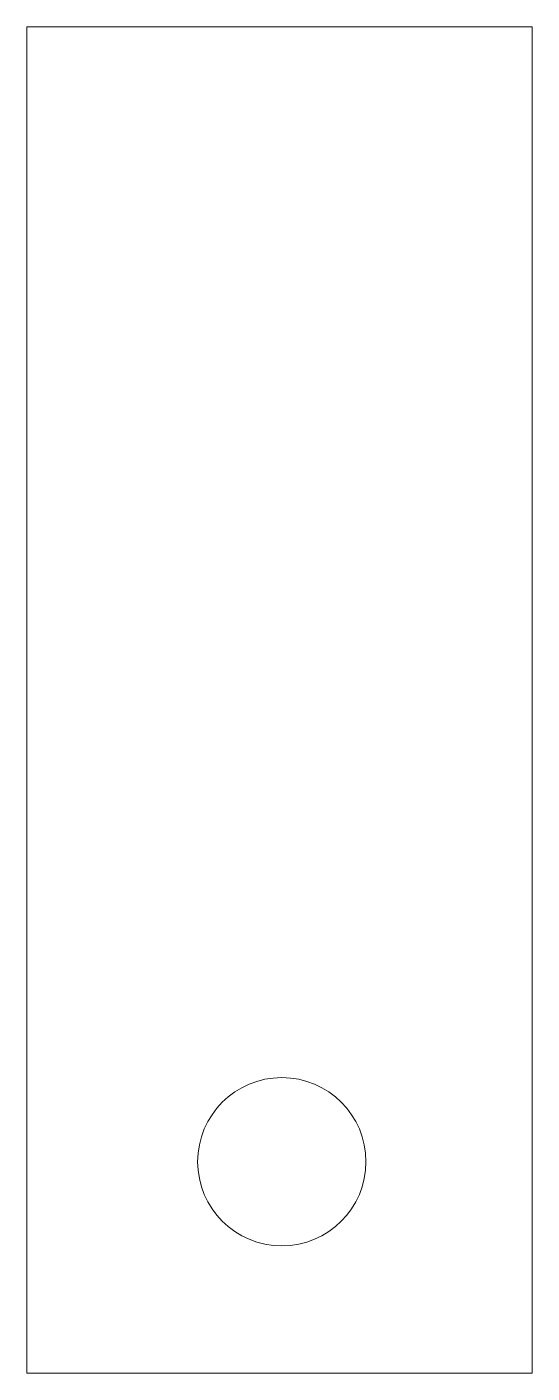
# Model space of a CAD drawing. Header units: inches. Extents: x -0.75 to -0.16, y -0.17 to 1.4.
import ezdxf

# ---------------------------------------------------------------- set-up
doc = ezdxf.new("R2010")
doc.units = ezdxf.units.IN
doc.header["$MEASUREMENT"] = 0

msp = doc.modelspace()

# ---------------------------------------------------------------- linework, layer by layer
at = {"color": 7, "linetype": 'Continuous', "lineweight": 15}
for p, q in [((-0.1607, 1.4036), (-0.7513, 1.4036)), ((-0.7513, 1.4036), (-0.7513, -0.1712)), ((-0.1607, -0.1712), (-0.1607, 1.4036)), ((-0.7513, -0.1712), (-0.1607, -0.1712))]:
    msp.add_line(p, q, dxfattribs=at)
msp.add_circle((-0.4533, 0.0761), 0.0984, dxfattribs=at)

doc.saveas('drawing.dxf')
